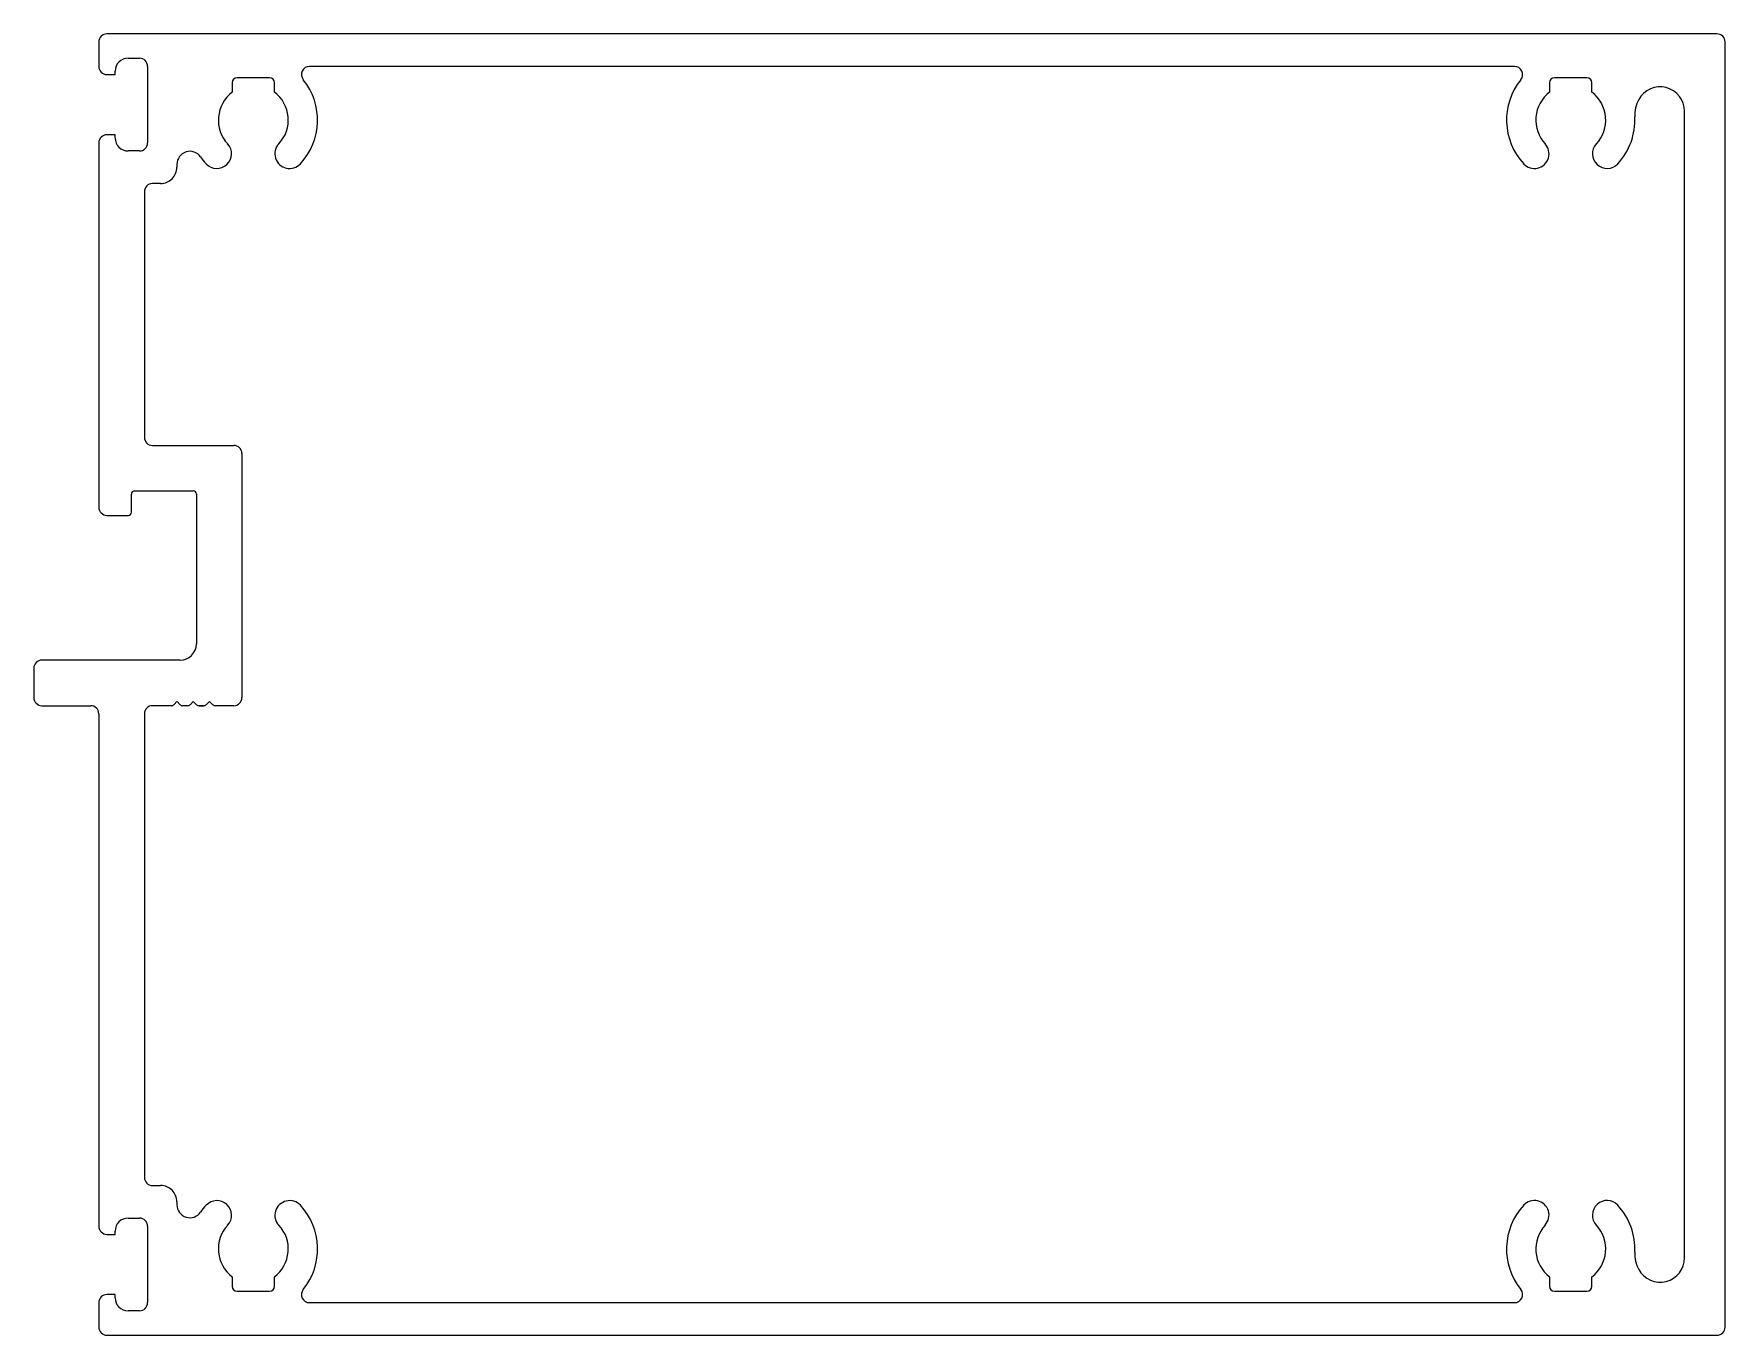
# Model space of a CAD drawing. Extents: x -54 to 50, y 1 to 81.
import ezdxf

# ---------------------------------------------------------------- set-up
doc = ezdxf.new("R2010")
doc.units = 0
doc.layers.add('1', color=7, linetype='CONTINUOUS')
doc.layers.add('KONTUR', color=7, linetype='CONTINUOUS')

msp = doc.modelspace()

# ---------------------------------------------------------------- linework, layer by layer
at = {"layer": '1', "color": 7}
for p, q in [((37.05, 78.6), (-37.04, 78.6)), ((-41.8, 77.6), (-41.8, 77.01)), ((-39.5, 77.9), (-41.5, 77.9)), ((-39.2, 77.01), (-39.2, 77.6)), ((39.2, 77.6), (39.2, 77.01)), ((41.5, 77.9), (39.5, 77.9)), ((41.8, 77.01), (41.8, 77.6)), ((47.5, 5.36), (47.5, 75.84)), ((-45.2, 72.58), (-45.2, 72.41)), ((-47.2, 70.9), (-47.2, 55.8)), ((-46.2, 71.4), (-46.7, 71.4)), ((-46.7, 55.3), (-41.7, 55.3)), ((-41.2, 54.8), (-41.2, 39.8)), ((-45.2, 39.55), (-45.37, 39.37)), ((-45.02, 39.37), (-45.19, 39.55)), ((-44.2, 39.55), (-44.37, 39.37)), ((-44.02, 39.37), (-44.19, 39.55)), ((-43.2, 39.55), (-43.37, 39.37)), ((-43.02, 39.37), (-43.19, 39.55)), ((-47.2, 38.8), (-47.2, 10.3)), ((-45.55, 39.3), (-46.7, 39.3)), ((-46.7, 39.3), (-46.7, 39.3)), ((-44.55, 39.3), (-44.84, 39.3)), ((-43.55, 39.3), (-43.84, 39.3)), ((-43.84, 39.3), (-43.55, 39.3)), ((-43.55, 39.3), (-43.84, 39.3)), ((-43.84, 39.3), (-43.55, 39.3)), ((-43.55, 39.3), (-43.84, 39.3)), ((-41.7, 39.3), (-42.84, 39.3)), ((-42.84, 39.3), (-42.84, 39.3)), ((-46.7, 9.8), (-46.2, 9.8)), ((-45.2, 8.8), (-45.2, 8.62)), ((-41.8, 4.19), (-41.8, 3.6)), ((-39.2, 3.6), (-39.2, 4.19)), ((39.2, 4.19), (39.2, 3.6)), ((41.8, 3.6), (41.8, 4.19)), ((-41.5, 3.3), (-39.5, 3.3)), ((39.5, 3.3), (41.5, 3.3)), ((-37.04, 2.6), (37.05, 2.6))]:
    msp.add_line(p, q, dxfattribs=at)
for centre, radius, start, end in [((-37.04, 78.1), 0.5, 90, 218.9213), ((37.05, 78.1), 0.5, 321.0419, 90), ((-40.5, 75.3), 2.15, 127.1355, 222.8312), ((-41.5, 77.6), 0.3, 90, 180), ((-39.5, 77.6), 0.3, 0, 90), ((-40.5, 75.31), 2.15, 317.0458, 52.6852), ((-40.5, 75.3), 3.95, 317.1345, 38.9213), ((40.51, 75.3), 3.95, 141.0419, 222.8658), ((40.51, 75.3), 2.15, 127.3148, 222.9545), ((39.5, 77.6), 0.3, 90, 180), ((41.5, 77.6), 0.3, 0, 90), ((40.51, 75.3), 2.15, 317.1689, 52.8645), ((46, 75.84), 1.5, 360, 151.2564), ((46.44, 75.6), 2, 151.2564, 183.0015), ((40.5, 75.29), 3.95, 317.3458, 3.0015), ((-42.74, 73.23), 0.902, 222.9787, 42.8312), ((-38.27, 73.23), 0.902, 137.0458, 317.1345), ((38.27, 73.23), 0.902, 222.8658, 42.9545), ((42.74, 73.23), 0.902, 137.1689, 317.0215), ((-44.4, 72.58), 0.8, 34.7262, 180), ((-41.14, 74.81), 3.15, 214.2203, 224.1381), ((-46.2, 72.4), 1, 270, 0.1962), ((-46.7, 70.9), 0.5, 90, 180), ((-46.7, 55.8), 0.5, 180, 270), ((-41.7, 54.8), 0.5, 0, 90), ((-45.2, 39.54), 0.008, 45, 135), ((-44.2, 39.54), 0.008, 45, 135), ((-43.2, 39.54), 0.008, 45, 135), ((-41.7, 39.8), 0.5, 270, 0), ((-46.7, 38.8), 0.5, 90, 180), ((-45.55, 39.55), 0.25, 270, 315), ((-44.84, 39.55), 0.25, 225, 270), ((-44.55, 39.55), 0.25, 270, 315), ((-43.84, 39.55), 0.25, 225, 270), ((-43.55, 39.55), 0.25, 270, 315), ((-42.84, 39.55), 0.25, 225, 270), ((-46.7, 10.3), 0.5, 180, 270), ((-46.2, 8.8), 1, 359.8038, 90), ((-44.4, 8.62), 0.8, 180, 325.2738), ((-41.14, 6.4), 3.15, 135.8619, 145.7797), ((-42.74, 7.97), 0.902, 317.1688, 137.0213), ((-38.27, 7.97), 0.902, 42.8655, 222.9542), ((-40.5, 5.9), 3.95, 321.0787, 42.8655), ((40.51, 5.9), 3.95, 137.1342, 218.9581), ((38.27, 7.98), 0.902, 317.0455, 137.1342), ((42.74, 7.98), 0.902, 42.9785, 222.8311), ((40.5, 5.91), 3.95, 356.9985, 42.6542), ((-40.5, 5.9), 2.15, 137.1688, 232.8645), ((-40.5, 5.9), 2.15, 307.3148, 42.9542), ((40.51, 5.9), 2.15, 137.0455, 232.6852), ((40.51, 5.9), 2.15, 307.1355, 42.8311), ((46.44, 5.6), 2, 176.9985, 208.7436), ((46, 5.36), 1.5, 208.7436, 360), ((-41.5, 3.6), 0.3, 180, 270), ((-39.5, 3.6), 0.3, 270, 360), ((-37.04, 3.1), 0.5, 141.0787, 270), ((37.05, 3.1), 0.5, 270, 38.9581), ((39.5, 3.6), 0.3, 180, 270), ((41.5, 3.6), 0.3, 270, 360)]:
    msp.add_arc(centre, radius, start, end, dxfattribs=at)
at = {"layer": 'KONTUR', "color": 7}
for p, q in [((-50, 80.1), (-50, 78.6)), ((49.5, 80.6), (-49.5, 80.6)), ((50, 1.1), (50, 80.1)), ((-48.19, 79.1), (-47.5, 79.1)), ((-49.5, 78.1), (-49, 78.1)), ((-49, 78.1), (-49, 78.3)), ((-47, 78.6), (-47, 73.9)), ((-50, 73.9), (-50, 51.5)), ((-49, 74.4), (-49.5, 74.4)), ((-49, 74.2), (-49, 74.4)), ((-47.5, 73.4), (-48.19, 73.4)), ((-48, 51.2), (-48, 52.3)), ((-47.8, 52.5), (-44.2, 52.5)), ((-44, 52.3), (-44, 43.1)), ((-49.5, 51), (-48.2, 51)), ((-54, 41.6), (-54, 39.8)), ((-45, 42.1), (-53.5, 42.1)), ((-53.5, 39.3), (-50.5, 39.3)), ((-50, 38.8), (-50, 7.3)), ((-48.19, 7.8), (-47.5, 7.8)), ((-47, 7.3), (-47, 2.6)), ((-49.5, 6.8), (-49, 6.8)), ((-49, 6.8), (-49, 7)), ((-50, 2.6), (-50, 1.1)), ((-49, 3.1), (-49.5, 3.1)), ((-49, 2.9), (-49, 3.1)), ((-47.5, 2.1), (-48.19, 2.1)), ((-49.5, 0.6), (49.5, 0.6))]:
    msp.add_line(p, q, dxfattribs=at)
for centre, radius, start, end in [((-49.5, 80.1), 0.5, 90, 180), ((49.5, 80.1), 0.5, 0, 90), ((-48.2, 78.3), 0.8, 89.8406, 179.8404), ((-47.5, 78.6), 0.5, 0, 90), ((-49.5, 78.6), 0.5, 180, 270), ((-49.5, 73.9), 0.5, 90, 180), ((-48.2, 74.2), 0.8, 180.1596, 270.1594), ((-47.5, 73.9), 0.5, 270, 0), ((-47.8, 52.3), 0.2, 90, 180), ((-44.2, 52.3), 0.2, 0, 90), ((-49.5, 51.5), 0.5, 180, 270), ((-48.2, 51.2), 0.2, 270, 0), ((-45, 43.1), 1, 270, 0), ((-53.5, 41.6), 0.5, 90, 180), ((-53.5, 39.8), 0.5, 180, 270), ((-50.5, 38.8), 0.5, 0, 90), ((-49.5, 7.3), 0.5, 180, 270), ((-48.2, 7), 0.8, 89.8406, 179.8404), ((-47.5, 7.3), 0.5, 360, 90), ((-49.5, 2.6), 0.5, 90, 180), ((-48.2, 2.9), 0.8, 180.1596, 270.1594), ((-47.5, 2.6), 0.5, 270, 360), ((-49.5, 1.1), 0.5, 180, 270), ((49.5, 1.1), 0.5, 270, 0)]:
    msp.add_arc(centre, radius, start, end, dxfattribs=at)

doc.saveas('drawing.dxf')
